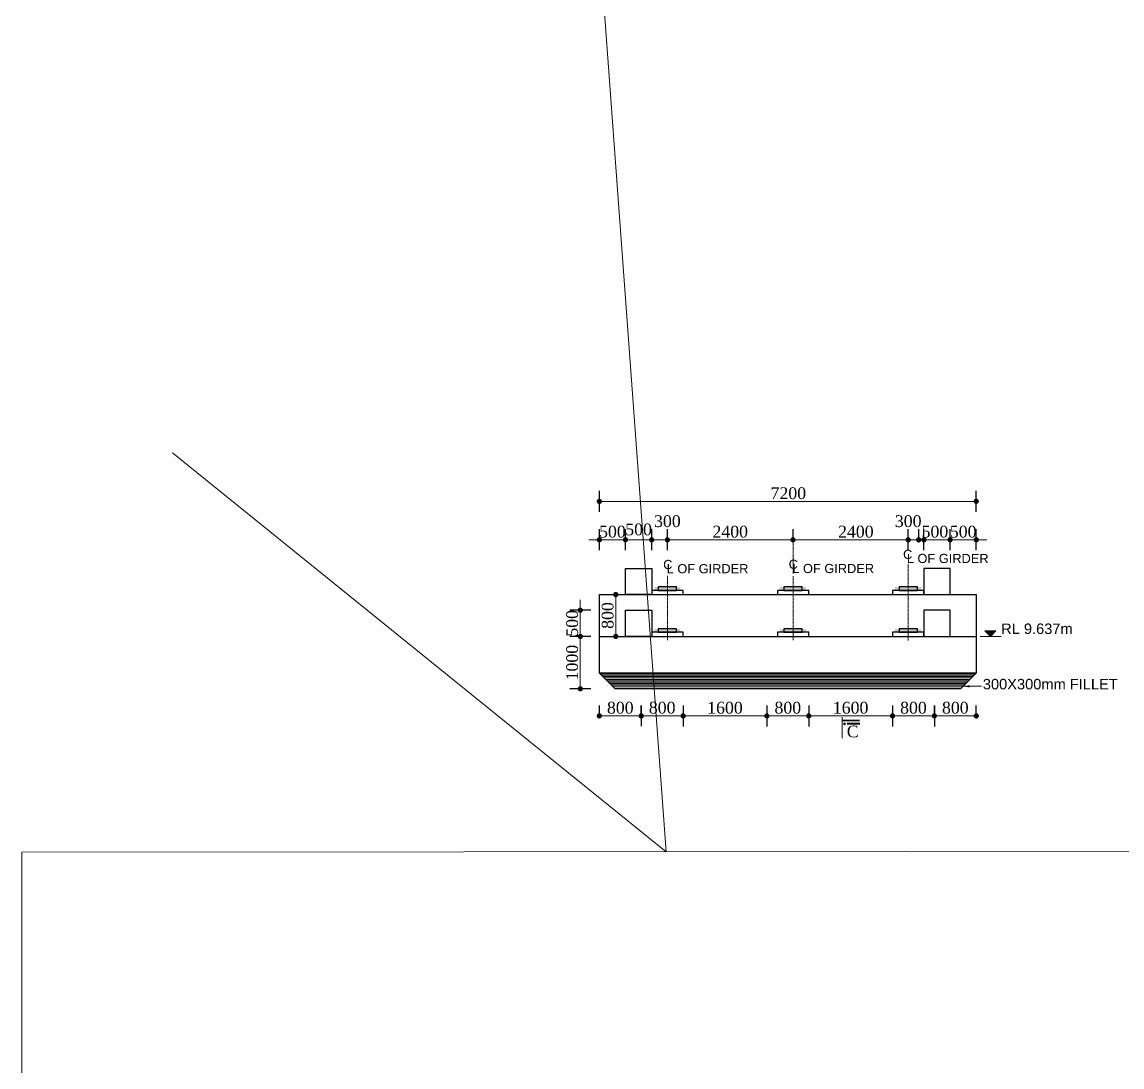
# Model space of a CAD drawing. Header units: millimetres. Extents: x -452357 to 35267, y 81803 to 461763.
# Drawn here: x -160675 to -139663, y 225159 to 245119 of the extents above; entities that cross this region are included whole.
import ezdxf

# ---------------------------------------------------------------- set-up
doc = ezdxf.new("R2010")
doc.units = ezdxf.units.MM
doc.header["$PDMODE"] = 2
doc.linetypes.add('CENTER', pattern=[2, 1.25, -0.25, 0.25, -0.25])
doc.layers.get('Defpoints').update_dxf_attribs({"lineweight": 13})
for name, color, linetype, lineweight in [('Center Line', 34, 'Continuous', 15), ('Dimision', 96, 'Continuous', 18), ('hatch', 65, 'Continuous', 15), ('Hatching', 65, 'Continuous', 20), ('Text', 7, 'Continuous', 15)]:
    doc.layers.add(name, color=color, linetype=linetype, lineweight=lineweight)
doc.layers.add('Pire Line', color=11, linetype='Continuous')
doc.styles.add('ROMANS', font='arial.ttf', dxfattribs={"height": 200})
doc.styles.get("Standard").update_dxf_attribs({"font": 'times.ttf'})
doc.dimstyles.new('ISO-25', dxfattribs={"dimtxt": 175, "dimasz": 100, "dimexe": 65, "dimexo": 115.625, "dimgap": 40, "dimtad": 1, "dimtoh": 1, "dimdec": 0, "dimtxsty": 'Standard', "dimblk": 'DOT', "dimcen": 300, "dimclrd": 256, "dimclre": 256, "dimclrt": 256, "dimadec": 0, "dimazin": 0, "dimtfac": 1, "dimtdec": 0, "dimtix": 1, "dimtmove": 0, "dimatfit": 3, "dimldrblk": 'DOT', "dimfxl": 75, "dimlwd": -1, "dimarcsym": 0})
doc.dimstyles.get("Standard").update_dxf_attribs({"dimtxt": 100, "dimasz": 100, "dimexe": 100, "dimexo": 100, "dimgap": 50, "dimtad": 1, "dimdec": 0, "dimlfac": -1, "dimzin": 0, "dimdsep": 46, "dimtxsty": 'Standard', "dimblk": 'DOT', "dimcen": 0, "dimclrd": 4, "dimclre": 4, "dimclrt": 4, "dimadec": 0, "dimazin": 0, "dimtfac": 1, "dimtdec": 0, "dimtix": 1, "dimtofl": 0, "dimtmove": 0, "dimatfit": 3, "dimfxl": 80, "dimtolj": 1, "dimtzin": 0, "dimlwd": 15, "dimarcsym": 2})

# ---------------------------------------------------------------- blocks, each defined once
blk = doc.blocks.new('_Dot')
at = {"color": 0, "linetype": 'ByBlock', "lineweight": -2}
blk.add_line((-0.5, 0), (-1, 0), dxfattribs=at)
at = {"color": 0, "linetype": 'ByBlock', "const_width": 0.5}
blk.add_lwpolyline([(-0.25, 0, 1), (0.25, 0, 1)], format="xyb", close=True, dxfattribs=at)
blk = doc.blocks.new('*D239')
at = {"layer": 'Defpoints', "color": 0, "ltscale": 3, "transparency": 16777216}
for p in [(-148047, 232383), (-146447, 232383), (-146447, 231865)]:
    blk.add_point(p, dxfattribs=at)
at = {"layer": 'Dimision', "lineweight": -2, "ltscale": 3, "transparency": 16777216}
for p, q in [((-148047, 232065), (-148047, 231665)), ((-146447, 232065), (-146447, 231665))]:
    blk.add_line(p, q, dxfattribs=at)
at = {"layer": 'Dimision', "ltscale": 3, "transparency": 16777216}
blk.add_line((-147947, 231865), (-146547, 231865), dxfattribs=at)
at = {"layer": 'Dimision', "ltscale": 3, "transparency": 16777216, "xscale": 100, "yscale": 100, "zscale": 100, "rotation": 180}
blk.add_blockref('_Dot', (-148047, 231865), dxfattribs=at)
at = {"layer": 'Dimision', "ltscale": 3, "transparency": 16777216, "xscale": 100, "yscale": 100, "zscale": 100}
blk.add_blockref('_Dot', (-146447, 231865), dxfattribs=at)
at = {"layer": 'Dimision', "ltscale": 3, "transparency": 16777216, "insert": (-147247, 232020), "char_height": 225, "attachment_point": 5}
blk.add_mtext('1600', dxfattribs=at)
blk = doc.blocks.new('*D240')
at = {"layer": 'Defpoints', "color": 0, "ltscale": 3, "transparency": 16777216}
for p in [(-149647, 231865), (-148847, 231865), (-148847, 231865)]:
    blk.add_point(p, dxfattribs=at)
at = {"layer": 'Dimision', "lineweight": -2, "ltscale": 3, "transparency": 16777216}
for p, q in [((-149647, 231865), (-149647, 232065)), ((-148847, 231865), (-148847, 232065))]:
    blk.add_line(p, q, dxfattribs=at)
at = {"layer": 'Dimision', "ltscale": 3, "transparency": 16777216}
blk.add_line((-149547, 231865), (-148947, 231865), dxfattribs=at)
at = {"layer": 'Dimision', "ltscale": 3, "transparency": 16777216, "xscale": 100, "yscale": 100, "zscale": 100, "rotation": 180}
blk.add_blockref('_Dot', (-149647, 231865), dxfattribs=at)
at = {"layer": 'Dimision', "ltscale": 3, "transparency": 16777216, "xscale": 100, "yscale": 100, "zscale": 100}
blk.add_blockref('_Dot', (-148847, 231865), dxfattribs=at)
at = {"layer": 'Dimision', "ltscale": 3, "transparency": 16777216, "insert": (-149247, 232020), "char_height": 225, "attachment_point": 5}
blk.add_mtext('800', dxfattribs=at)
blk = doc.blocks.new('*D241')
at = {"layer": 'Defpoints', "color": 0, "ltscale": 3, "transparency": 16777216}
for p in [(-145647, 232383), (-144047, 232383), (-145647, 231865)]:
    blk.add_point(p, dxfattribs=at)
at = {"layer": 'Dimision', "lineweight": -2, "ltscale": 3, "transparency": 16777216}
for p, q in [((-145647, 232065), (-145647, 231665)), ((-144047, 232065), (-144047, 231665))]:
    blk.add_line(p, q, dxfattribs=at)
at = {"layer": 'Dimision', "ltscale": 3, "transparency": 16777216}
blk.add_line((-144147, 231865), (-145547, 231865), dxfattribs=at)
at = {"layer": 'Dimision', "ltscale": 3, "transparency": 16777216, "xscale": 100, "yscale": 100, "zscale": 100, "rotation": 180}
blk.add_blockref('_Dot', (-145647, 231865), dxfattribs=at)
at = {"layer": 'Dimision', "ltscale": 3, "transparency": 16777216, "xscale": 100, "yscale": 100, "zscale": 100}
blk.add_blockref('_Dot', (-144047, 231865), dxfattribs=at)
at = {"layer": 'Dimision', "ltscale": 3, "transparency": 16777216, "insert": (-144847, 232020), "char_height": 225, "attachment_point": 5}
blk.add_mtext('1600', dxfattribs=at)
blk = doc.blocks.new('*D242')
at = {"layer": 'Defpoints', "color": 0, "ltscale": 3, "transparency": 16777216}
for p in [(-143247, 231865), (-143247, 231865), (-142447, 231865)]:
    blk.add_point(p, dxfattribs=at)
at = {"layer": 'Dimision', "lineweight": -2, "ltscale": 3, "transparency": 16777216}
for p, q in [((-143247, 231865), (-143247, 232065)), ((-142447, 231865), (-142447, 232065))]:
    blk.add_line(p, q, dxfattribs=at)
at = {"layer": 'Dimision', "ltscale": 3, "transparency": 16777216}
blk.add_line((-142547, 231865), (-143147, 231865), dxfattribs=at)
at = {"layer": 'Dimision', "ltscale": 3, "transparency": 16777216, "xscale": 100, "yscale": 100, "zscale": 100, "rotation": 180}
blk.add_blockref('_Dot', (-143247, 231865), dxfattribs=at)
at = {"layer": 'Dimision', "ltscale": 3, "transparency": 16777216, "xscale": 100, "yscale": 100, "zscale": 100}
blk.add_blockref('_Dot', (-142447, 231865), dxfattribs=at)
at = {"layer": 'Dimision', "ltscale": 3, "transparency": 16777216, "insert": (-142847, 232020), "char_height": 225, "attachment_point": 5}
blk.add_mtext('800', dxfattribs=at)
blk = doc.blocks.new('*D243')
at = {"layer": 'Defpoints', "color": 0, "ltscale": 3, "transparency": 16777216}
for p in [(-148847, 232385), (-148047, 232385), (-148047, 231867)]:
    blk.add_point(p, dxfattribs=at)
at = {"layer": 'Dimision', "lineweight": -2, "ltscale": 3, "transparency": 16777216}
for p, q in [((-148847, 232067), (-148847, 231667)), ((-148047, 232067), (-148047, 231667))]:
    blk.add_line(p, q, dxfattribs=at)
at = {"layer": 'Dimision', "ltscale": 3, "transparency": 16777216}
blk.add_line((-148747, 231867), (-148147, 231867), dxfattribs=at)
at = {"layer": 'Dimision', "ltscale": 3, "transparency": 16777216, "xscale": 100, "yscale": 100, "zscale": 100, "rotation": 180}
blk.add_blockref('_Dot', (-148847, 231867), dxfattribs=at)
at = {"layer": 'Dimision', "ltscale": 3, "transparency": 16777216, "xscale": 100, "yscale": 100, "zscale": 100}
blk.add_blockref('_Dot', (-148047, 231867), dxfattribs=at)
at = {"layer": 'Dimision', "ltscale": 3, "transparency": 16777216, "insert": (-148447, 232021), "char_height": 225, "attachment_point": 5}
blk.add_mtext('800', dxfattribs=at)
blk = doc.blocks.new('*D244')
at = {"layer": 'Defpoints', "color": 0, "ltscale": 3, "transparency": 16777216}
for p in [(-144047, 232383), (-143247, 232383), (-144047, 231865)]:
    blk.add_point(p, dxfattribs=at)
at = {"layer": 'Dimision', "lineweight": -2, "ltscale": 3, "transparency": 16777216}
for p, q in [((-144047, 232065), (-144047, 231665)), ((-143247, 232065), (-143247, 231665))]:
    blk.add_line(p, q, dxfattribs=at)
at = {"layer": 'Dimision', "ltscale": 3, "transparency": 16777216}
blk.add_line((-143347, 231865), (-143947, 231865), dxfattribs=at)
at = {"layer": 'Dimision', "ltscale": 3, "transparency": 16777216, "xscale": 100, "yscale": 100, "zscale": 100, "rotation": 180}
blk.add_blockref('_Dot', (-144047, 231865), dxfattribs=at)
at = {"layer": 'Dimision', "ltscale": 3, "transparency": 16777216, "xscale": 100, "yscale": 100, "zscale": 100}
blk.add_blockref('_Dot', (-143247, 231865), dxfattribs=at)
at = {"layer": 'Dimision', "ltscale": 3, "transparency": 16777216, "insert": (-143647, 232020), "char_height": 225, "attachment_point": 5}
blk.add_mtext('800', dxfattribs=at)
blk = doc.blocks.new('*D245')
at = {"layer": 'Defpoints', "color": 0, "ltscale": 3, "transparency": 16777216}
for p in [(-146447, 232383), (-145647, 232383), (-145647, 231865)]:
    blk.add_point(p, dxfattribs=at)
at = {"layer": 'Dimision', "lineweight": -2, "ltscale": 3, "transparency": 16777216}
for p, q in [((-146447, 232065), (-146447, 231665)), ((-145647, 232065), (-145647, 231665))]:
    blk.add_line(p, q, dxfattribs=at)
at = {"layer": 'Dimision', "ltscale": 3, "transparency": 16777216}
blk.add_line((-146347, 231865), (-145747, 231865), dxfattribs=at)
at = {"layer": 'Dimision', "ltscale": 3, "transparency": 16777216, "xscale": 100, "yscale": 100, "zscale": 100, "rotation": 180}
blk.add_blockref('_Dot', (-146447, 231865), dxfattribs=at)
at = {"layer": 'Dimision', "ltscale": 3, "transparency": 16777216, "xscale": 100, "yscale": 100, "zscale": 100}
blk.add_blockref('_Dot', (-145647, 231865), dxfattribs=at)
at = {"layer": 'Dimision', "ltscale": 3, "transparency": 16777216, "insert": (-146047, 232020), "char_height": 225, "attachment_point": 5}
blk.add_mtext('800', dxfattribs=at)
blk = doc.blocks.new('*D252')
at = {"layer": 'Defpoints', "color": 0, "ltscale": 3, "transparency": 16777216}
for p in [(-149198, 233383), (-150011, 232383), (-149048, 232383)]:
    blk.add_point(p, dxfattribs=at)
at = {"layer": 'Dimision', "lineweight": -2, "ltscale": 3, "transparency": 16777216}
for p, q in [((-149811, 233383), (-150211, 233383)), ((-149811, 232383), (-150211, 232383))]:
    blk.add_line(p, q, dxfattribs=at)
at = {"layer": 'Dimision', "ltscale": 3, "transparency": 16777216}
blk.add_line((-150011, 233283), (-150011, 232483), dxfattribs=at)
at = {"layer": 'Dimision', "ltscale": 3, "transparency": 16777216, "xscale": 100, "yscale": 100, "zscale": 100}
for p, rotation in [((-150011, 233383), 90), ((-150011, 232383), 270)]:
    blk.add_blockref('_Dot', p, dxfattribs=dict(at, rotation=rotation))
at = {"layer": 'Dimision', "ltscale": 3, "transparency": 16777216, "insert": (-150165, 232883), "char_height": 225, "attachment_point": 5, "rotation": 90}
blk.add_mtext('1000', dxfattribs=at)
blk = doc.blocks.new('*D253')
at = {"layer": 'Defpoints', "color": 0, "ltscale": 3, "transparency": 16777216}
for p in [(-148347, 235229), (-148647, 233883), (-148347, 233869)]:
    blk.add_point(p, dxfattribs=at)
at = {"layer": 'Dimision', "lineweight": -2, "ltscale": 3, "transparency": 16777216}
for p, q in [((-148647, 235029), (-148647, 235429)), ((-148347, 235029), (-148347, 235429))]:
    blk.add_line(p, q, dxfattribs=at)
at = {"layer": 'Dimision', "ltscale": 3, "transparency": 16777216}
blk.add_line((-148547, 235229), (-148447, 235229), dxfattribs=at)
at = {"layer": 'Dimision', "ltscale": 3, "transparency": 16777216, "xscale": 100, "yscale": 100, "zscale": 100, "rotation": 180}
blk.add_blockref('_Dot', (-148647, 235229), dxfattribs=at)
at = {"layer": 'Dimision', "ltscale": 3, "transparency": 16777216, "xscale": 100, "yscale": 100, "zscale": 100}
blk.add_blockref('_Dot', (-148347, 235229), dxfattribs=at)
at = {"layer": 'Dimision', "ltscale": 3, "transparency": 16777216, "insert": (-148347, 235583), "char_height": 225, "attachment_point": 5}
blk.add_mtext('300', dxfattribs=at)
blk = doc.blocks.new('*D254')
at = {"layer": 'Defpoints', "color": 0, "ltscale": 3, "transparency": 16777216}
for p in [(-148347, 235229), (-145947, 235122), (-148347, 233869)]:
    blk.add_point(p, dxfattribs=at)
at = {"layer": 'Dimision', "lineweight": -2, "ltscale": 3, "transparency": 16777216}
for p, q in [((-148347, 235029), (-148347, 235429)), ((-145947, 235229), (-145947, 235429))]:
    blk.add_line(p, q, dxfattribs=at)
at = {"layer": 'Dimision', "ltscale": 3, "transparency": 16777216}
blk.add_line((-146047, 235229), (-148247, 235229), dxfattribs=at)
at = {"layer": 'Dimision', "ltscale": 3, "transparency": 16777216, "xscale": 100, "yscale": 100, "zscale": 100, "rotation": 180}
blk.add_blockref('_Dot', (-148347, 235229), dxfattribs=at)
at = {"layer": 'Dimision', "ltscale": 3, "transparency": 16777216, "xscale": 100, "yscale": 100, "zscale": 100}
blk.add_blockref('_Dot', (-145947, 235229), dxfattribs=at)
at = {"layer": 'Dimision', "ltscale": 3, "transparency": 16777216, "insert": (-147147, 235383), "char_height": 225, "attachment_point": 5}
blk.add_mtext('2400', dxfattribs=at)
blk = doc.blocks.new('*D255')
at = {"layer": 'Defpoints', "color": 0, "ltscale": 3, "transparency": 16777216}
for p in [(-145947, 235229), (-145947, 235122), (-143547, 235062)]:
    blk.add_point(p, dxfattribs=at)
at = {"layer": 'Dimision', "lineweight": -2, "ltscale": 3, "transparency": 16777216}
for p, q in [((-145947, 235229), (-145947, 235429)), ((-143547, 235178), (-143547, 235429))]:
    blk.add_line(p, q, dxfattribs=at)
at = {"layer": 'Dimision', "ltscale": 3, "transparency": 16777216}
blk.add_line((-143647, 235229), (-145847, 235229), dxfattribs=at)
at = {"layer": 'Dimision', "ltscale": 3, "transparency": 16777216, "xscale": 100, "yscale": 100, "zscale": 100, "rotation": 180}
blk.add_blockref('_Dot', (-145947, 235229), dxfattribs=at)
at = {"layer": 'Dimision', "ltscale": 3, "transparency": 16777216, "xscale": 100, "yscale": 100, "zscale": 100}
blk.add_blockref('_Dot', (-143547, 235229), dxfattribs=at)
at = {"layer": 'Dimision', "ltscale": 3, "transparency": 16777216, "insert": (-144747, 235383), "char_height": 225, "attachment_point": 5}
blk.add_mtext('2400', dxfattribs=at)
blk = doc.blocks.new('*D256')
at = {"layer": 'Defpoints', "color": 0, "ltscale": 3, "transparency": 16777216}
for p in [(-142447, 235963), (-149647, 235469), (-142447, 235352)]:
    blk.add_point(p, dxfattribs=at)
at = {"layer": 'Dimision', "lineweight": -2, "ltscale": 3, "transparency": 16777216}
for p, q in [((-149647, 235763), (-149647, 236163)), ((-142447, 235763), (-142447, 236163))]:
    blk.add_line(p, q, dxfattribs=at)
at = {"layer": 'Dimision', "ltscale": 3, "transparency": 16777216}
blk.add_line((-149547, 235963), (-142547, 235963), dxfattribs=at)
at = {"layer": 'Dimision', "ltscale": 3, "transparency": 16777216, "xscale": 100, "yscale": 100, "zscale": 100, "rotation": 180}
blk.add_blockref('_Dot', (-149647, 235963), dxfattribs=at)
at = {"layer": 'Dimision', "ltscale": 3, "transparency": 16777216, "xscale": 100, "yscale": 100, "zscale": 100}
blk.add_blockref('_Dot', (-142447, 235963), dxfattribs=at)
at = {"layer": 'Dimision', "ltscale": 3, "transparency": 16777216, "insert": (-146037, 236117), "char_height": 225, "attachment_point": 5}
blk.add_mtext('7200', dxfattribs=at)
blk = doc.blocks.new('*D257')
at = {"layer": 'Defpoints', "color": 0, "ltscale": 3, "transparency": 16777216}
for p in [(-150011, 233883), (-148875, 233883), (-150011, 233383)]:
    blk.add_point(p, dxfattribs=at)
at = {"layer": 'Dimision', "ltscale": 3, "transparency": 16777216}
for p, q in [((-150011, 233983), (-150011, 234083)), ((-150011, 233383), (-150011, 233883)), ((-150011, 233283), (-150011, 233183))]:
    blk.add_line(p, q, dxfattribs=at)
at = {"layer": 'Dimision', "lineweight": -2, "ltscale": 3, "transparency": 16777216}
for p, q in [((-149811, 233883), (-150211, 233883)), ((-150011, 233383), (-150211, 233383))]:
    blk.add_line(p, q, dxfattribs=at)
at = {"layer": 'Dimision', "ltscale": 3, "transparency": 16777216, "xscale": 100, "yscale": 100, "zscale": 100}
for p, rotation in [((-150011, 233883), 270), ((-150011, 233383), 90)]:
    blk.add_blockref('_Dot', p, dxfattribs=dict(at, rotation=rotation))
at = {"layer": 'Dimision', "ltscale": 3, "transparency": 16777216, "insert": (-150165, 233633), "char_height": 225, "attachment_point": 5, "rotation": 90}
blk.add_mtext('500', dxfattribs=at)
blk = doc.blocks.new('*D258')
at = {"layer": 'Defpoints', "color": 0, "ltscale": 3, "transparency": 16777216}
for p in [(-149147, 235229), (-149147, 233883), (-148647, 233083)]:
    blk.add_point(p, dxfattribs=at)
at = {"layer": 'Dimision', "lineweight": -2, "ltscale": 3, "transparency": 16777216}
for p, q in [((-149147, 235029), (-149147, 235429)), ((-148647, 235029), (-148647, 235429))]:
    blk.add_line(p, q, dxfattribs=at)
at = {"layer": 'Dimision', "ltscale": 3, "transparency": 16777216}
blk.add_line((-148747, 235229), (-149047, 235229), dxfattribs=at)
at = {"layer": 'Dimision', "ltscale": 3, "transparency": 16777216, "xscale": 100, "yscale": 100, "zscale": 100, "rotation": 180}
blk.add_blockref('_Dot', (-149147, 235229), dxfattribs=at)
at = {"layer": 'Dimision', "ltscale": 3, "transparency": 16777216, "xscale": 100, "yscale": 100, "zscale": 100}
blk.add_blockref('_Dot', (-148647, 235229), dxfattribs=at)
at = {"layer": 'Dimision', "ltscale": 3, "transparency": 16777216, "insert": (-148897, 235425), "char_height": 225, "attachment_point": 5}
blk.add_mtext('500', dxfattribs=at)
blk = doc.blocks.new('*D259')
at = {"layer": 'Defpoints', "color": 0, "ltscale": 3, "transparency": 16777216}
for p in [(-149647, 235229), (-149147, 233883), (-149647, 232583)]:
    blk.add_point(p, dxfattribs=at)
at = {"layer": 'Dimision', "lineweight": -2, "ltscale": 3, "transparency": 16777216}
for p, q in [((-149647, 235029), (-149647, 235429)), ((-149147, 235029), (-149147, 235429))]:
    blk.add_line(p, q, dxfattribs=at)
at = {"layer": 'Dimision', "ltscale": 3, "transparency": 16777216}
for p, q in [((-149747, 235229), (-149847, 235229)), ((-149147, 235229), (-149647, 235229)), ((-149047, 235229), (-148947, 235229))]:
    blk.add_line(p, q, dxfattribs=at)
at = {"layer": 'Dimision', "ltscale": 3, "transparency": 16777216, "xscale": 100, "yscale": 100, "zscale": 100}
blk.add_blockref('_Dot', (-149647, 235229), dxfattribs=at)
at = {"layer": 'Dimision', "ltscale": 3, "transparency": 16777216, "xscale": 100, "yscale": 100, "zscale": 100, "rotation": 180}
blk.add_blockref('_Dot', (-149147, 235229), dxfattribs=at)
at = {"layer": 'Dimision', "ltscale": 3, "transparency": 16777216, "insert": (-149397, 235383), "char_height": 225, "attachment_point": 5}
blk.add_mtext('500', dxfattribs=at)
blk = doc.blocks.new('*D260')
at = {"layer": 'Defpoints', "color": 0, "ltscale": 3, "transparency": 16777216}
for p in [(-142447, 235229), (-142947, 233883), (-142447, 233383)]:
    blk.add_point(p, dxfattribs=at)
at = {"layer": 'Dimision', "lineweight": -2, "ltscale": 3, "transparency": 16777216}
for p, q in [((-142947, 235029), (-142947, 235429)), ((-142447, 235029), (-142447, 235429))]:
    blk.add_line(p, q, dxfattribs=at)
at = {"layer": 'Dimision', "ltscale": 3, "transparency": 16777216}
for p, q in [((-143047, 235229), (-143147, 235229)), ((-142947, 235229), (-142447, 235229)), ((-142347, 235229), (-142247, 235229))]:
    blk.add_line(p, q, dxfattribs=at)
at = {"layer": 'Dimision', "ltscale": 3, "transparency": 16777216, "xscale": 100, "yscale": 100, "zscale": 100}
blk.add_blockref('_Dot', (-142947, 235229), dxfattribs=at)
at = {"layer": 'Dimision', "ltscale": 3, "transparency": 16777216, "xscale": 100, "yscale": 100, "zscale": 100, "rotation": 180}
blk.add_blockref('_Dot', (-142447, 235229), dxfattribs=at)
at = {"layer": 'Dimision', "ltscale": 3, "transparency": 16777216, "insert": (-142697, 235383), "char_height": 225, "attachment_point": 5}
blk.add_mtext('500', dxfattribs=at)
blk = doc.blocks.new('*D261')
at = {"layer": 'Defpoints', "color": 0, "ltscale": 3, "transparency": 16777216}
for p in [(-143747, 235229), (-143747, 233869), (-143447, 233883)]:
    blk.add_point(p, dxfattribs=at)
at = {"layer": 'Dimision', "lineweight": -2, "ltscale": 3, "transparency": 16777216}
for p, q in [((-143747, 235029), (-143747, 235429)), ((-143447, 235029), (-143447, 235429))]:
    blk.add_line(p, q, dxfattribs=at)
at = {"layer": 'Dimision', "ltscale": 3, "transparency": 16777216}
blk.add_line((-143547, 235229), (-143647, 235229), dxfattribs=at)
at = {"layer": 'Dimision', "ltscale": 3, "transparency": 16777216, "xscale": 100, "yscale": 100, "zscale": 100, "rotation": 180}
blk.add_blockref('_Dot', (-143747, 235229), dxfattribs=at)
at = {"layer": 'Dimision', "ltscale": 3, "transparency": 16777216, "xscale": 100, "yscale": 100, "zscale": 100}
blk.add_blockref('_Dot', (-143447, 235229), dxfattribs=at)
at = {"layer": 'Dimision', "ltscale": 3, "transparency": 16777216, "insert": (-143747, 235583), "char_height": 225, "attachment_point": 5}
blk.add_mtext('300', dxfattribs=at)
blk = doc.blocks.new('*D262')
at = {"layer": 'Defpoints', "color": 0, "ltscale": 3, "transparency": 16777216}
for p in [(-142947, 235229), (-143447, 233883), (-142947, 233883)]:
    blk.add_point(p, dxfattribs=at)
at = {"layer": 'Dimision', "lineweight": -2, "ltscale": 3, "transparency": 16777216}
for p, q in [((-143447, 235029), (-143447, 235429)), ((-142947, 235029), (-142947, 235429))]:
    blk.add_line(p, q, dxfattribs=at)
at = {"layer": 'Dimision', "ltscale": 3, "transparency": 16777216}
blk.add_line((-143347, 235229), (-143047, 235229), dxfattribs=at)
at = {"layer": 'Dimision', "ltscale": 3, "transparency": 16777216, "xscale": 100, "yscale": 100, "zscale": 100, "rotation": 180}
blk.add_blockref('_Dot', (-143447, 235229), dxfattribs=at)
at = {"layer": 'Dimision', "ltscale": 3, "transparency": 16777216, "xscale": 100, "yscale": 100, "zscale": 100}
blk.add_blockref('_Dot', (-142947, 235229), dxfattribs=at)
at = {"layer": 'Dimision', "ltscale": 3, "transparency": 16777216, "insert": (-143237, 235383), "char_height": 225, "attachment_point": 5}
blk.add_mtext('500', dxfattribs=at)
blk = doc.blocks.new('*D267')
at = {"layer": 'Defpoints', "color": 0, "ltscale": 3, "transparency": 16777216}
for p in [(-149647, 234183), (-149647, 233383), (-149333, 233383)]:
    blk.add_point(p, dxfattribs=at)
at = {"layer": 'Dimision', "lineweight": -2, "ltscale": 3, "transparency": 16777216}
for p, q in [((-149531, 234183), (-149133, 234183)), ((-149531, 233383), (-149133, 233383))]:
    blk.add_line(p, q, dxfattribs=at)
at = {"layer": 'Dimision', "ltscale": 3, "transparency": 16777216}
blk.add_line((-149333, 234083), (-149333, 233483), dxfattribs=at)
at = {"layer": 'Dimision', "ltscale": 3, "transparency": 16777216, "xscale": 100, "yscale": 100, "zscale": 100}
for p, rotation in [((-149333, 234183), 90), ((-149333, 233383), 270)]:
    blk.add_blockref('_Dot', p, dxfattribs=dict(at, rotation=rotation))
at = {"layer": 'Dimision', "ltscale": 3, "transparency": 16777216, "insert": (-149488, 233783), "char_height": 225, "attachment_point": 5, "rotation": 90}
blk.add_mtext('800', dxfattribs=at)

msp = doc.modelspace()

# ---------------------------------------------------------------- hatches: boundary and pattern name
at = {"layer": 'Dimision', "ltscale": 5}
msp.add_hatch(color=256, dxfattribs=at).paths.add_polyline_path([(-142282.9, 233489.1), (-142070.7, 233489.1), (-142176.8, 233383)])
at = {"layer": 'Pire Line', "ltscale": 3}
h = msp.add_hatch(color=256, dxfattribs=at)
h.paths.add_polyline_path([(-148096.7, 234328), (-148347.1, 234328), (-148347.1, 234263), (-148096.7, 234263)])
h.paths.add_polyline_path([(-148347.1, 234328), (-148596.7, 234328), (-148596.7, 234263), (-148347.1, 234263)])
h = msp.add_hatch(color=256, dxfattribs=at)
h.paths.add_polyline_path([(-145696.7, 234328), (-145947.1, 234328), (-145947.1, 234263), (-145696.7, 234263)])
h.paths.add_polyline_path([(-145947.1, 234328), (-146196.7, 234328), (-146196.7, 234263), (-145947.1, 234263)])
h = msp.add_hatch(color=256, dxfattribs=at)
h.paths.add_polyline_path([(-143496.7, 234328), (-143747.1, 234328), (-143747.1, 234263), (-143496.7, 234263)])
h.paths.add_polyline_path([(-143747.1, 234328), (-143996.7, 234328), (-143996.7, 234263), (-143747.1, 234263)])
h = msp.add_hatch(color=256, dxfattribs=at)
h.paths.add_polyline_path([(-148096.7, 233528), (-148347.1, 233528), (-148347.1, 233463), (-148096.7, 233463)])
h.paths.add_polyline_path([(-148347.1, 233528), (-148596.7, 233528), (-148596.7, 233463), (-148347.1, 233463)])
h = msp.add_hatch(color=256, dxfattribs=at)
h.paths.add_polyline_path([(-145696.7, 233528), (-145947.1, 233528), (-145947.1, 233463), (-145696.7, 233463)])
h.paths.add_polyline_path([(-145947.1, 233528), (-146196.7, 233528), (-146196.7, 233463), (-145947.1, 233463)])
h = msp.add_hatch(color=256, dxfattribs=at)
h.paths.add_polyline_path([(-143496.7, 233528), (-143747.1, 233528), (-143747.1, 233463), (-143496.7, 233463)])
h.paths.add_polyline_path([(-143747.1, 233528), (-143996.7, 233528), (-143996.7, 233463), (-143747.1, 233463)])
at = {"layer": 'Text'}
msp.add_hatch(color=256, dxfattribs=at).paths.add_polyline_path([(-144943.4, 231715.2, 1), (-144979.3, 231715.2, 1)])

# ---------------------------------------------------------------- linework, layer by layer
at = {"layer": 'Center Line', "linetype": 'CENTER'}
for p, q in [((-143747.1, 233306), (-143747.1, 234767.5)), ((-148347.1, 233312.4), (-148347.1, 234543.6)), ((-145947.1, 233312.4), (-145947.1, 234535.7))]:
    msp.add_line(p, q, dxfattribs=at)
at = {"layer": 'Dimision', "linetype": 'CENTER'}
for p, q in [((-145947.1, 235337.4), (-145947.1, 234585.6)), ((-149847.1, 233909.1), (-149847.1, 233909.1))]:
    msp.add_line(p, q, dxfattribs=at)
at = {"layer": 'Dimision', "ltscale": 10}
for p, q in [((-149652.1, 233624.4), (-149652.1, 233624.4)), ((-149647.1, 233383), (-149647.1, 233383))]:
    msp.add_line(p, q, dxfattribs=at)
at = {"layer": 'Dimision', "ltscale": 5}
msp.add_line((-141973.6, 233383), (-142370.5, 233383), dxfattribs=at)
msp.add_lwpolyline([(-142282.9, 233489.1), (-142070.7, 233489.1), (-142176.8, 233383)], close=True, dxfattribs=at)
at = {"layer": 'hatch', "ltscale": 3}
msp.add_line((-143247.1, 232383.3), (-148847.1, 232383.3), dxfattribs=at)
msp.add_lwpolyline([(-157801.9, 236892.3), (-148370.8, 229271), (-150893.5, 263577.2)], dxfattribs=at)
msp.add_lwpolyline([(-160675.5, 229261.8), (-126905.8, 229287.1), (-126905.8, 185240.2), (-160675.5, 185240.2)], close=True, dxfattribs=at)
at = {"layer": 'Hatching', "ltscale": 5}
for points in [[(-149633.8, 232670), (-142460.3, 232670)], [(-149607.1, 232643.4), (-142487, 232643.4)], [(-149580.4, 232616.7), (-142513.7, 232616.7)], [(-149553.8, 232590), (-142540.3, 232590)], [(-149527.1, 232563.3), (-142567, 232563.3)], [(-149500.4, 232536.6), (-142593.7, 232536.6)], [(-149473.7, 232510), (-142620.4, 232510)], [(-149448.7, 232485), (-142645.4, 232485)], [(-149422.1, 232458.3), (-142672.1, 232458.3)], [(-149393.8, 232430), (-142700.3, 232430)], [(-149366.8, 232396.4), (-142727.3, 232396.4)]]:
    msp.add_lwpolyline(points, dxfattribs=at)
at = {"layer": 'Pire Line', "ltscale": 5}
for p, q in [((-149647.1, 232683.3), (-149647.1, 234183)), ((-148146.4, 234183), (-146147.1, 234183)), ((-142447.1, 234183), (-142447.1, 232683.3)), ((-149647.1, 233383), (-148547.1, 233383)), ((-148146.4, 233383), (-146147.1, 233383)), ((-142447.1, 232683.3), (-149647.1, 232683.3)), ((-149347.1, 232383.3), (-149647.1, 232683.3)), ((-142747.1, 232383.3), (-142447.1, 232683.3)), ((-142747.1, 232383.3), (-149347.1, 232383.3))]:
    msp.add_line(p, q, dxfattribs=at)
at = {"layer": 'Pire Line', "ltscale": 3}
for p, q in [((-149647.1, 234183), (-142447.1, 234183)), ((-149647.1, 233383), (-142447.1, 233383))]:
    msp.add_line(p, q, dxfattribs=at)
at = {"layer": 'Pire Line', "ltscale": 5}
for points in [[(-149147.2, 234682.6), (-148647.1, 234682.6), (-148647.1, 234183), (-149147.2, 234183)], [(-142946.9, 234682.6), (-143447.1, 234682.6), (-143447.1, 234183), (-142946.9, 234183)], [(-148172.1, 234328), (-148522.1, 234328), (-148522.1, 234263), (-148172.1, 234263)], [(-145772.1, 234328), (-146122.1, 234328), (-146122.1, 234263), (-145772.1, 234263)], [(-143572.1, 234328), (-143922.1, 234328), (-143922.1, 234263), (-143572.1, 234263)], [(-149147.2, 233882.6), (-148647.1, 233882.6), (-148647.1, 233383), (-149147.2, 233383)], [(-142946.9, 233882.6), (-143447.1, 233882.6), (-143447.1, 233383), (-142946.9, 233383)], [(-148172.1, 233528), (-148522.1, 233528), (-148522.1, 233463), (-148172.1, 233463)], [(-145772.1, 233528), (-146122.1, 233528), (-146122.1, 233463), (-145772.1, 233463)], [(-143572.1, 233528), (-143922.1, 233528), (-143922.1, 233463), (-143572.1, 233463)]]:
    msp.add_lwpolyline(points, close=True, dxfattribs=at)
for points in [[(-148046.7, 234183), (-148046.7, 234263), (-148646.7, 234263), (-148646.7, 234183)], [(-145646.7, 234183), (-145646.7, 234263), (-146246.7, 234263), (-146246.7, 234183)], [(-143446.7, 234183), (-143446.7, 234263), (-144046.7, 234263), (-144046.7, 234183)], [(-148046.7, 233383), (-148046.7, 233463), (-148646.7, 233463), (-148646.7, 233383)], [(-145646.7, 233383), (-145646.7, 233463), (-146246.7, 233463), (-146246.7, 233383)], [(-143446.7, 233383), (-143446.7, 233463), (-144046.7, 233463), (-144046.7, 233383)]]:
    msp.add_lwpolyline(points, dxfattribs=at)
at = {"layer": 'Text'}
msp.add_line((-145009.5, 231439), (-145009.5, 231839.4), dxfattribs=at)
at = {"layer": 'Text', "const_width": 35.9}
for points in [[(-145020.8, 231776.3), (-144671.4, 231776.3)], [(-144915.9, 231715.2), (-144666.3, 231715.2)]]:
    msp.add_lwpolyline(points, dxfattribs=at)
at = {"layer": 'Text'}
msp.add_circle((-144961.3, 231715.2), 17.9, dxfattribs=at)

# ---------------------------------------------------------------- texts
at = {"layer": 'Text', "style": 'ROMANS'}
for s, p in [('RL 9.637m ', (-141972.1, 233430)), ('300X300mm FILLET', (-142321.5, 232371.8))]:
    msp.add_text(s, height=200, dxfattribs=at).set_placement(p)
at = {"layer": 'Text'}
msp.add_text('C', height=224.2, dxfattribs=at).set_placement((-144919.6, 231455.9))
at = {"layer": 'Text', "char_height": 175, "width": 8235.459, "attachment_point": 1, "style": 'ROMANS'}
for s, insert in [('C', (-143844.9, 235037.9)), ('L OF GIRDER', (-143773.4, 234960)), ('C', (-148427.2, 234844.7)), ('L OF GIRDER', (-148360.9, 234764.6)), ('C', (-146030.4, 234849.5)), ('L OF GIRDER', (-145960.9, 234768.2))]:
    msp.add_mtext(s, dxfattribs=dict(at, insert=insert))

# ---------------------------------------------------------------- dimensions: what is measured, and where the dimension line sits
at = {"layer": 'Dimision', "ltscale": 3}
for base, p1, p2, override, picture, middle in [((-142447.1, 235962.6), (-149647.1, 235468.6), (-142447.1, 235351.9), {"dimtxt": 225, "dimexe": 200, "dimfxl": 200, "dimfxlon": 1}, '*D256', (-146037.3, 235962.6)), ((-149147.2, 235228.7), (-148647.1, 233082.6), (-149147.2, 233882.6), {"dimtxt": 225, "dimexe": 200, "dimtmove": 1, "dimfxl": 200, "dimfxlon": 1}, '*D258', (-148897.1, 235270.6)), ((-148347.1, 235228.7), (-148647.1, 233882.6), (-148347.1, 233869.2), {"dimtxt": 225, "dimexe": 200, "dimtmove": 1, "dimfxl": 200, "dimfxlon": 1}, '*D253', (-148347.1, 235428.7))]:
    dim = msp.add_linear_dim(base=base, p1=p1, p2=p2, dimstyle='ISO-25', override=override, dxfattribs=at)
    dim.commit()
    dim.dimension.update_dxf_attribs({"geometry": picture, "text_midpoint": middle, "dimtype": 160})
for base, p2, picture, middle in [((-143747.1, 235228.7), (-143747.1, 233869.2), '*D261', (-143747.1, 235428.7)), ((-142946.9, 235228.7), (-142946.9, 233882.6), '*D262', (-143236.9, 235228.7))]:
    dim = msp.add_linear_dim(base=base, p1=(-143447.1, 233882.6), p2=p2, angle=180, dimstyle='ISO-25', override={"dimtxt": 225, "dimexe": 200, "dimtmove": 1, "dimfxl": 200, "dimfxlon": 1}, dxfattribs=at)
    dim.commit()
    dim.dimension.update_dxf_attribs({"geometry": picture, "text_midpoint": middle, "dimtype": 160})
for base, p1, p2, override, picture, middle in [((-149647.1, 235228.7), (-149147.2, 233882.6), (-149647.1, 232583), {"dimtxt": 225, "dimexe": 200, "dimtmove": 1, "dimfxl": 200, "dimfxlon": 1}, '*D259', (-149397.1, 235383.2)), ((-148047.1, 231866.7), (-148847.1, 232384.9), (-148047.1, 232384.9), {"dimtxt": 225, "dimexe": 200, "dimfxl": 200, "dimfxlon": 1}, '*D243', (-148447.1, 232021.2)), ((-146447.1, 231865.1), (-148047.1, 232383.3), (-146447.1, 232383.3), {"dimtxt": 225, "dimexe": 200, "dimfxl": 200, "dimfxlon": 1}, '*D239', (-147247.1, 232019.5)), ((-145647.1, 231865.1), (-146447.1, 232383.3), (-145647.1, 232383.3), {"dimtxt": 225, "dimexe": 200, "dimfxl": 200, "dimfxlon": 1}, '*D245', (-146047.1, 232019.5))]:
    dim = msp.add_linear_dim(base=base, p1=p1, p2=p2, dimstyle='ISO-25', override=override, dxfattribs=at)
    dim.commit()
    dim.dimension.update_dxf_attribs({"geometry": picture, "text_midpoint": middle})
for base, p1, p2, angle, override, picture, middle in [((-148347.1, 235228.7), (-145947.1, 235122.1), (-148347.1, 233869.2), 180, {"dimtxt": 225, "dimexe": 200, "dimfxl": 200, "dimfxlon": 1}, '*D254', (-147147.1, 235383.2)), ((-145947.1, 235228.7), (-143547.1, 235062), (-145947.1, 235122.1), 180, {"dimtxt": 225, "dimexe": 200, "dimfxl": 200, "dimfxlon": 1}, '*D255', (-144747.1, 235383.2)), ((-142447.1, 235228.7), (-142946.9, 233882.6), (-142447.1, 233383), 180, {"dimtxt": 225, "dimexe": 200, "dimtmove": 1, "dimfxl": 200, "dimfxlon": 1}, '*D260', (-142697, 235383.2)), ((-150010.7, 233882.6), (-150010.7, 233383), (-148875.2, 233882.6), 90, {"dimtxt": 225, "dimexe": 200, "dimfxl": 200, "dimfxlon": 1}, '*D257', (-150165.2, 233632.8)), ((-149333.3, 233383), (-149647.1, 234183), (-149647.1, 233383), 90, {"dimtxt": 225, "dimexe": 200, "dimtmove": 1, "dimfxl": 200, "dimfxlon": 1}, '*D267', (-149487.8, 233783)), ((-150010.7, 232383.3), (-149198.4, 233383), (-149048.4, 232383.3), 90, {"dimtxt": 225, "dimexe": 200, "dimfxl": 200, "dimfxlon": 1}, '*D252', (-150165.2, 232883.1)), ((-145647.1, 231865.1), (-144047.1, 232383.3), (-145647.1, 232383.3), 180, {"dimtxt": 225, "dimexe": 200, "dimfxl": 200, "dimfxlon": 1}, '*D241', (-144847.1, 232019.5)), ((-144047.1, 231865.1), (-143247.1, 232383.3), (-144047.1, 232383.3), 180, {"dimtxt": 225, "dimexe": 200, "dimfxl": 200, "dimfxlon": 1}, '*D244', (-143647.1, 232019.5))]:
    dim = msp.add_linear_dim(base=base, p1=p1, p2=p2, angle=angle, dimstyle='ISO-25', override=override, dxfattribs=at)
    dim.commit()
    dim.dimension.update_dxf_attribs({"geometry": picture, "text_midpoint": middle})
for p1, p2, picture, middle in [((-149647.1, 231865.1), (-148847.1, 231865.1), '*D240', (-149247.1, 232019.5)), ((-142447.1, 231865.1), (-143247.1, 231865.1), '*D242', (-142847.1, 232019.5))]:
    dim = msp.add_aligned_dim(p1=p1, p2=p2, distance=0, dimstyle='ISO-25', override={"dimtxt": 225, "dimexe": 200, "dimfxl": 200, "dimfxlon": 1}, dxfattribs=at)
    dim.commit()
    dim.dimension.update_dxf_attribs({"geometry": picture, "text_midpoint": middle})

# ---------------------------------------------------------------- leaders
at = {"layer": 'Dimision', "ltscale": 10}
msp.add_leader([(-142700.3, 232430), (-142345.6, 232431.9)], dimstyle='Standard', override={"dimasz": 125}, dxfattribs=at)

doc.saveas('drawing.dxf')
